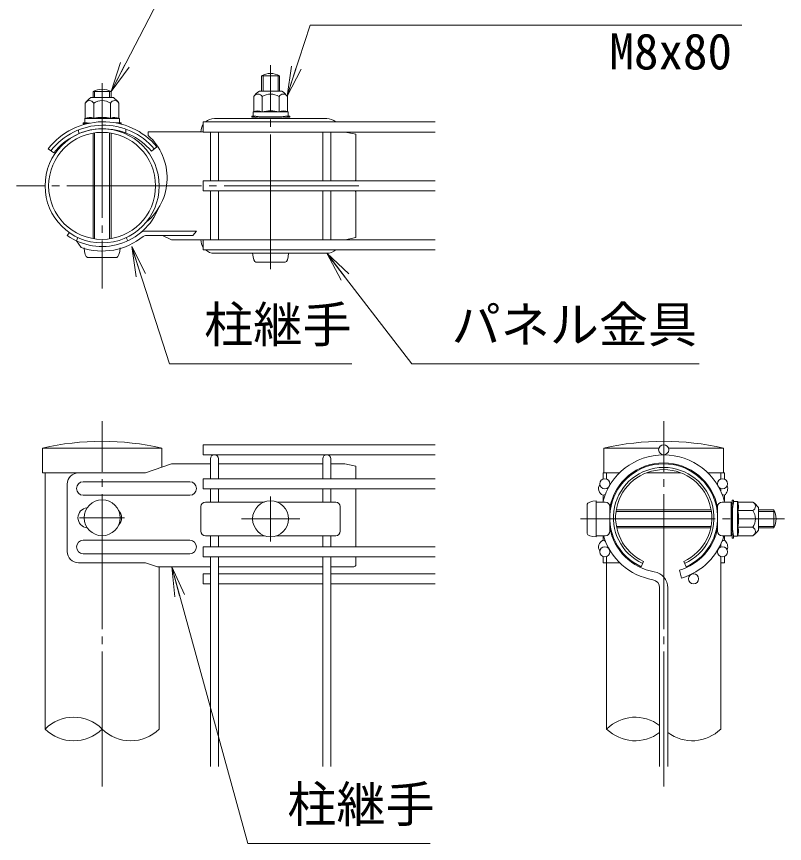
# Model space of a CAD drawing. Units: millimetres, scale not verified. Extents: x -4200 to 4200, y -2970 to 2970.
# Drawn here: x 975 to 2001, y 613 to 1716 of the extents above; entities that cross this region are included whole.
import ezdxf
from ezdxf.enums import TextEntityAlignment as Align

# ---------------------------------------------------------------- set-up
doc = ezdxf.new("R2010")
doc.units = ezdxf.units.MM
doc.header["$LTSCALE"] = 10
doc.linetypes.add('LONG_CHAIN', pattern=[21, 18, -1, 1, -1])
for name, color, linetype, lineweight in [('0-2_D-STR-DIM', 7, 'Continuous', 9), ('0-3_0', 7, 'Continuous', 9), ('0-7_D-STR1', 1, 'Continuous', 9), ('0-9_D-BMK', 2, 'LONG_CHAIN', 9), ('0-A_D-STR2', 7, 'Continuous', 9), ('0-B_D-STR3', 3, 'Continuous', 9), ('0-D_D-STR-TXT', 7, 'Continuous', 9)]:
    doc.layers.add(name, color=color, linetype=linetype, lineweight=lineweight)
doc.styles.add('ＭＳ ゴシック', font='')
doc.styles.get('ＭＳ ゴシック').set_extended_font_data('MS Gothic')

# ---------------------------------------------------------------- blocks, each defined once
blk = doc.blocks.new('_Open')
at = {"layer": '0-3_0'}
blk.add_line((-10, 1.667), (0, 0), dxfattribs=at)
blk.add_lwpolyline([(-10, -1.667), (0, 0), (-10, 0)], dxfattribs=at)

msp = doc.modelspace()

# ---------------------------------------------------------------- linework, layer by layer
at = {"layer": '0-2_D-STR-DIM'}
for centre, start, end in [((1051.22, 727.02), 45.18146, 134.81854), ((1801.22, 727.02), 52.7739, 134.81854), ((1051.22, 803.7), 225.18146, 314.81854), ((1127.42, 803.7), 225.18146, 314.81854), ((1801.22, 803.7), 225.18146, 307.2261), ((1877.42, 803.7), 232.7739, 314.81854)]:
    msp.add_arc(centre, 54.05, start, end, dxfattribs=at)
at = {"layer": '0-7_D-STR1'}
for p, q in [((1169.12, 1140.36), (1009.52, 1140.36)), ((1009.52, 1140.36), (1009.52, 1107.36)), ((1169.12, 1114.88), (1169.12, 1140.36)), ((1832.96, 1140.36), (1759.52, 1140.36)), ((1759.52, 1140.36), (1759.52, 1107.36)), ((1919.12, 1140.36), (1845.69, 1140.36)), ((1919.12, 1107.36), (1919.12, 1140.36)), ((1147.39, 1107.36), (1009.52, 1107.36)), ((1013.12, 1107.36), (1013.12, 765.36)), ((1780.53, 1107.36), (1759.52, 1107.36)), ((1763.12, 1107.36), (1763.12, 1099.05)), ((1799.52, 1107.36), (1797.39, 1107.36)), ((1862.16, 1107.36), (1816.48, 1107.36)), ((1881.25, 1107.36), (1879.12, 1107.36)), ((1919.12, 1107.36), (1898.11, 1107.36)), ((1915.52, 1099.05), (1915.52, 1107.36)), ((1915.52, 1082.71), (1915.52, 1086.43)), ((1915.52, 1008.3), (1915.52, 1012.01)), ((1763.12, 995.68), (1763.12, 765.36)), ((1915.52, 765.36), (1915.52, 995.68)), ((1165.52, 765.36), (1165.52, 981.91))]:
    msp.add_line(p, q, dxfattribs=at)
for radius in [76.2, 71.4]:
    msp.add_circle((1089.32, 1490.36), radius, dxfattribs=at)
for centre in [(1089.32, 791.08), (1839.32, 791.08)]:
    msp.add_arc(centre, 358.28, 77.13052, 102.86948, dxfattribs=at)
at = {"layer": '0-9_D-BMK'}
for p, q in [((1314.32, 1379.04), (1314.32, 1651.66)), ((1089.32, 1627.52), (1089.32, 1353.2)), ((1432.22, 1490.36), (975.02, 1490.36)), ((1089.32, 688.68), (1089.32, 1176.36)), ((1839.32, 688.68), (1839.32, 1176.36)), ((1314.32, 1075.84), (1314.32, 1015.84)), ((1059.32, 1047.36), (1119.32, 1047.36)), ((1275.32, 1045.84), (1353.32, 1045.84)), ((1728, 1045.84), (2000.62, 1045.84))]:
    msp.add_line(p, q, dxfattribs=at)
at = {"layer": '0-A_D-STR2'}
for p, q in [((1533.92, 1575.71), (1224.32, 1575.71)), ((1224.32, 1575.71), (1224.32, 1562.21)), ((1533.92, 1562.21), (1224.32, 1562.21)), ((1233.92, 1497.11), (1233.92, 1562.21)), ((1244.72, 1497.11), (1244.72, 1562.21)), ((1383.92, 1497.11), (1383.92, 1562.21)), ((1394.72, 1497.11), (1394.72, 1562.21)), ((1533.92, 1483.61), (1224.32, 1483.61)), ((1233.92, 1418.51), (1233.92, 1483.61)), ((1244.72, 1418.51), (1244.72, 1483.61)), ((1383.92, 1418.51), (1383.92, 1483.61)), ((1394.72, 1418.51), (1394.72, 1483.61)), ((1533.92, 1418.51), (1224.32, 1418.51)), ((1224.32, 1418.51), (1224.32, 1405.01)), ((1533.92, 1405.01), (1224.32, 1405.01)), ((1533.92, 1144.86), (1224.32, 1144.86)), ((1224.32, 1144.86), (1224.32, 1131.36)), ((1533.92, 1131.36), (1224.32, 1131.36)), ((1233.92, 1099.49), (1233.92, 1125.96)), ((1244.72, 1099.49), (1244.72, 1125.96)), ((1383.92, 1099.49), (1383.92, 1125.96)), ((1394.72, 1099.49), (1394.72, 1125.96)), ((1533.92, 1099.49), (1224.32, 1099.49)), ((1224.32, 1099.49), (1224.32, 1085.99)), ((1533.92, 1085.99), (1224.32, 1085.99)), ((1233.92, 1068.34), (1233.92, 1085.99)), ((1244.72, 1068.34), (1244.72, 1085.99)), ((1383.92, 1068.34), (1383.92, 1085.99)), ((1394.72, 1068.34), (1394.72, 1085.99)), ((1233.92, 1008.74), (1233.92, 1023.34)), ((1244.72, 1008.74), (1244.72, 1023.34)), ((1383.92, 1008.74), (1383.92, 1023.34)), ((1394.72, 1008.74), (1394.72, 1023.34)), ((1533.92, 1008.74), (1224.32, 1008.74)), ((1224.32, 1008.74), (1224.32, 995.24)), ((1533.92, 995.24), (1224.32, 995.24)), ((1233.92, 715.36), (1233.92, 995.24)), ((1244.72, 715.36), (1244.72, 995.24)), ((1383.92, 715.36), (1383.92, 995.24)), ((1394.72, 715.36), (1394.72, 995.24)), ((1233.92, 972.63), (1224.32, 972.63)), ((1224.32, 972.63), (1224.32, 959.13)), ((1383.92, 972.63), (1244.72, 972.63)), ((1533.92, 972.63), (1394.72, 972.63)), ((1860.24, 977.22), (1863.32, 966.87)), ((1233.92, 959.13), (1224.32, 959.13)), ((1383.92, 959.13), (1244.72, 959.13)), ((1533.92, 959.13), (1394.72, 959.13)), ((1833.92, 715.36), (1833.92, 953.96)), ((1844.72, 715.36), (1844.72, 953.96))]:
    msp.add_line(p, q, dxfattribs=at)
msp.add_lwpolyline([(1533.92, 1497.11), (1224.32, 1497.11), (1224.32, 1483.61)], dxfattribs=at)
for centre in [(1839.32, 1138.11), (1760.73, 1092.74), (1917.91, 1092.74), (1760.73, 1001.99), (1917.91, 1001.99), (1879.27, 965.88)]:
    msp.add_circle(centre, 6.75, dxfattribs=at)
for centre, radius, start, end in [((1239.32, 1125.96), 5.4, 0, 180), ((1389.32, 1125.96), 5.4, 0, 180), ((1839.32, 1047.36), 84, 14.4591, 165.5409), ((1839.32, 1047.36), 73.2, 10.38886, 169.61114), ((1839.32, 1047.36), 73.2, 190.38886, 260.16066), ((1839.32, 1047.36), 73.2, 286.60421, 349.61114), ((1839.32, 1047.36), 84, 196.62015, 260.16066), ((1839.32, 1047.36), 84, 286.60421, 343.37985), ((1823.12, 953.96), 21.6, 0, 80.16066), ((1823.12, 953.96), 10.8, 0, 80.16066)]:
    msp.add_arc(centre, radius, start, end, dxfattribs=at)
at = {"layer": '0-B_D-STR3'}
for p, q in [((1302.32, 1616.96), (1302.32, 1637.36)), ((1302.32, 1637.36), (1326.32, 1637.36)), ((1304.35, 1616.96), (1304.35, 1637.36)), ((1324.29, 1616.96), (1324.29, 1637.36)), ((1326.32, 1616.96), (1326.32, 1637.36)), ((1077.32, 1608.27), (1077.32, 1616.36)), ((1077.32, 1616.36), (1101.32, 1616.36)), ((1079.35, 1608.27), (1079.35, 1616.36)), ((1099.29, 1608.27), (1099.29, 1616.36)), ((1101.32, 1608.27), (1101.32, 1616.36)), ((1299.32, 1616.96), (1329.32, 1616.96)), ((1066.8, 1600.75), (1066.8, 1580.66)), ((1074.32, 1608.27), (1104.32, 1608.27)), ((1078.06, 1600.75), (1078.06, 1580.36)), ((1100.58, 1600.75), (1100.58, 1580.36)), ((1111.83, 1600.75), (1111.83, 1580.66)), ((1291.8, 1609.45), (1291.8, 1589.36)), ((1303.06, 1609.45), (1303.06, 1589.06)), ((1325.58, 1609.45), (1325.58, 1589.06)), ((1336.83, 1609.45), (1336.83, 1589.36)), ((1066.07, 1580.24), (1066.07, 1575.23)), ((1089.32, 1580.36), (1066.14, 1580.36)), ((1066.8, 1580.66), (1066.29, 1580.53)), ((1089.32, 1580.36), (1112.49, 1580.36)), ((1112.57, 1580.17), (1112.57, 1575.23)), ((1239.32, 1580.36), (1389.32, 1580.36)), ((1289.16, 1583.4), (1293.48, 1583.4)), ((1289.16, 1581.9), (1289.16, 1583.4)), ((1289.16, 1581.9), (1293.48, 1581.9)), ((1291.09, 1588.93), (1291.09, 1583.93)), ((1314.34, 1589.06), (1291.16, 1589.06)), ((1291.82, 1589.36), (1291.31, 1589.22)), ((1300.84, 1582.46), (1291.35, 1583.63)), ((1293.48, 1581.9), (1298.78, 1580.36)), ((1298.78, 1580.36), (1329.86, 1580.36)), ((1300.84, 1582.46), (1327.84, 1582.46)), ((1302.17, 1581.86), (1302.17, 1582.46)), ((1302.17, 1582.46), (1326.47, 1582.46)), ((1314.34, 1589.06), (1337.51, 1589.06)), ((1326.47, 1581.86), (1326.47, 1582.46)), ((1327.84, 1582.46), (1337.32, 1583.63)), ((1329.86, 1581.86), (1335.84, 1583.4)), ((1335.84, 1581.9), (1329.86, 1580.36)), ((1335.84, 1583.4), (1340.16, 1583.4)), ((1337.59, 1588.86), (1337.59, 1583.93)), ((1063.82, 1574.67), (1067.74, 1574.67)), ((1063.82, 1573.17), (1063.82, 1574.67)), ((1063.82, 1573.17), (1067.74, 1573.17)), ((1072.93, 1574.12), (1066.33, 1574.93)), ((1068.52, 1574.57), (1071.08, 1573.74)), ((1107.68, 1574.36), (1112.3, 1574.93)), ((1110.12, 1574.57), (1108.83, 1574.15)), ((1110.89, 1574.67), (1114.82, 1574.67)), ((1057.92, 1565.01), (1058.07, 1559.88)), ((1077.32, 1419.98), (1077.32, 1560.75)), ((1079.35, 1419.66), (1079.35, 1561.06)), ((1099.29, 1419.66), (1099.29, 1561.06)), ((1101.32, 1419.98), (1101.32, 1560.75)), ((1120.91, 1566.17), (1121.07, 1560.99)), ((1224.32, 1562.36), (1150.98, 1562.36)), ((1150.98, 1557.56), (1150.98, 1562.36)), ((1428.32, 1559.36), (1414.07, 1562.21)), ((1428.32, 1499.36), (1428.32, 1559.36)), ((1017.35, 1539.93), (1024.72, 1534.26)), ((1155.25, 1536.62), (1162.32, 1542.66)), ((1428.32, 1421.36), (1428.32, 1481.36)), ((1045.61, 1427.94), (1042.86, 1424.01)), ((1215.32, 1430.06), (1147.39, 1430.06)), ((1210.28, 1424.06), (1147.39, 1424.06)), ((1182.05, 1418.36), (1169.83, 1424.06)), ((1215.32, 1430.06), (1210.28, 1424.06)), ((1057.11, 1421.3), (1055.09, 1416.95)), ((1061.37, 1407.97), (1055.09, 1416.95)), ((1121.52, 1421.3), (1123.55, 1416.95)), ((1224.32, 1418.36), (1182.05, 1418.36)), ((1414.07, 1418.51), (1428.32, 1421.36)), ((1069.82, 1394.96), (1108.82, 1394.96)), ((1389.32, 1400.36), (1239.32, 1400.36)), ((1294.82, 1388.36), (1333.82, 1388.36)), ((1182.05, 1119.36), (1147.39, 1107.36)), ((1233.92, 1119.36), (1182.05, 1119.36)), ((1383.92, 1119.36), (1244.72, 1119.36)), ((1413.32, 1119.36), (1394.72, 1119.36)), ((1413.32, 1119.36), (1428.32, 1116.36)), ((1428.32, 1116.36), (1428.32, 1099.49)), ((1147.39, 1107.36), (1057.86, 1107.36)), ((1780.53, 1107.36), (1758.32, 1107.36)), ((1758.32, 1099.04), (1758.32, 1107.36)), ((1799.52, 1107.36), (1797.39, 1107.36)), ((1915.52, 1107.36), (1920.32, 1107.36)), ((1920.32, 1099.04), (1920.32, 1107.36)), ((1206.32, 1095.36), (1064.09, 1095.36)), ((1042.86, 1092.36), (1042.86, 1002.36)), ((1428.32, 1085.99), (1428.32, 1008.74)), ((1206.32, 1077.36), (1064.09, 1077.36)), ((1758.32, 1069.61), (1758.32, 1077.36)), ((1758.32, 1071.36), (1758.32, 1069.61)), ((1920.32, 1069.61), (1920.32, 1077.36)), ((1930.86, 1071), (1930.86, 1066.68)), ((1930.86, 1071), (1932.36, 1071)), ((1932.36, 1071), (1932.36, 1066.68)), ((1221.32, 1062.34), (1221.32, 1029.34)), ((1227.32, 1068.34), (1305.97, 1068.34)), ((1322.67, 1068.34), (1401.32, 1068.34)), ((1407.32, 1062.34), (1407.32, 1029.34)), ((1737.32, 1065.4), (1737.32, 1026.27)), ((1749.32, 1021.84), (1749.32, 1069.84)), ((1749.32, 1068.34), (1761.32, 1068.34)), ((1767.32, 1029.34), (1767.32, 1062.34)), ((1911.32, 1062.34), (1911.32, 1029.34)), ((1917.32, 1068.34), (1929.32, 1068.34)), ((1929.32, 1068.34), (1929.32, 1023.34)), ((1930.86, 1066.68), (1929.32, 1061.38)), ((1929.32, 1061.38), (1929.32, 1030.3)), ((1931.42, 1059.32), (1932.59, 1068.8)), ((1937.89, 1069.07), (1932.88, 1069.07)), ((1938.02, 1045.82), (1938.02, 1068.99)), ((1938.32, 1068.33), (1938.18, 1068.84)), ((1958.4, 1068.35), (1938.32, 1068.35)), ((1965.92, 1060.84), (1965.92, 1030.84)), ((1767.32, 1057.84), (1768.09, 1057.84)), ((1767.32, 1055.81), (1767.82, 1055.81)), ((1775.68, 1055.81), (1902.96, 1055.81)), ((1775.98, 1057.84), (1902.66, 1057.84)), ((1910.56, 1057.84), (1911.32, 1057.84)), ((1910.82, 1055.81), (1911.32, 1055.81)), ((1930.82, 1057.99), (1931.42, 1057.99)), ((1931.42, 1059.32), (1931.42, 1032.32)), ((1931.42, 1057.99), (1931.42, 1033.69)), ((1958.4, 1057.1), (1938.02, 1057.1)), ((1965.92, 1057.84), (1986.32, 1057.84)), ((1965.92, 1055.81), (1986.32, 1055.81)), ((1986.32, 1057.84), (1986.32, 1033.84)), ((1938.02, 1045.82), (1938.02, 1022.64)), ((1767.32, 1035.87), (1768.24, 1035.87)), ((1767.38, 1033.84), (1768.6, 1033.84)), ((1776.16, 1035.87), (1902.48, 1035.87)), ((1776.56, 1033.84), (1902.08, 1033.84)), ((1910.04, 1033.84), (1911.26, 1033.84)), ((1910.4, 1035.87), (1911.32, 1035.87)), ((1930.86, 1024.32), (1929.32, 1030.3)), ((1930.82, 1033.69), (1931.42, 1033.69)), ((1930.82, 1030.3), (1932.36, 1024.32)), ((1931.42, 1032.32), (1932.59, 1022.83)), ((1958.4, 1034.58), (1938.02, 1034.58)), ((1965.92, 1035.87), (1986.32, 1035.87)), ((1965.92, 1033.84), (1986.32, 1033.84)), ((1206.32, 1017.36), (1064.09, 1017.36)), ((1227.32, 1023.34), (1305.97, 1023.34)), ((1322.67, 1023.34), (1401.32, 1023.34)), ((1749.32, 1023.34), (1761.32, 1023.34)), ((1758.32, 1017.36), (1758.32, 1023.34)), ((1917.32, 1023.34), (1929.32, 1023.34)), ((1920.32, 1017.36), (1920.32, 1023.34)), ((1932.36, 1024.32), (1932.36, 1020)), ((1937.82, 1022.57), (1932.88, 1022.57)), ((1958.4, 1023.32), (1938.32, 1023.32)), ((1206.32, 999.36), (1064.09, 999.36)), ((1428.32, 995.24), (1428.32, 984.91)), ((1758.32, 987.36), (1758.32, 995.68)), ((1920.32, 987.36), (1920.32, 995.68)), ((1147.39, 987.36), (1057.86, 987.36)), ((1163.14, 981.91), (1147.39, 987.36)), ((1780.53, 987.36), (1758.32, 987.36)), ((1799.52, 987.36), (1797.39, 987.36)), ((1809.32, 981.91), (1812.57, 989)), ((1869.32, 981.91), (1866.07, 989)), ((1915.52, 987.36), (1920.32, 987.36)), ((1163.14, 981.91), (1233.92, 981.91)), ((1244.72, 981.91), (1383.92, 981.91)), ((1394.72, 981.91), (1425.32, 981.91))]:
    msp.add_line(p, q, dxfattribs=at)
for points in [[(1293.48, 1583.4), (1298.78, 1581.86), (1329.86, 1581.86)], [(1335.84, 1581.9), (1340.16, 1581.9), (1340.16, 1583.4)], [(1113.27, 1573.17), (1114.82, 1573.17), (1114.82, 1574.67)], [(1932.36, 1066.68), (1930.82, 1061.38), (1930.82, 1030.3)], [(1930.86, 1024.32), (1930.86, 1020), (1932.36, 1020)]]:
    msp.add_lwpolyline(points, dxfattribs=at)
for centre in [(1089.32, 1047.36), (1314.32, 1045.84)]:
    msp.add_circle(centre, 24, dxfattribs=at)
for centre, radius, start, end in [((1314.32, 1614.86), 25.5, 61.92751, 118.07249), ((1089.32, 1593.86), 25.5, 61.92751, 118.07249), ((1312.08, 1596.64), 24, 122.13463, 147.68315), ((1297.43, 1606.4), 6.4, 28.45309, 151.54691), ((1314.32, 1592.17), 20.62, 90, 123.09348), ((1314.32, 1592.17), 20.62, 56.90652, 90), ((1331.2, 1606.4), 6.4, 28.45309, 151.54691), ((1316.55, 1596.64), 24, 32.31685, 57.86537), ((1087.08, 1587.94), 24, 122.13463, 147.68315), ((1072.43, 1597.7), 6.4, 28.45309, 151.54691), ((1089.32, 1583.48), 20.62, 90, 123.09348), ((1089.32, 1583.48), 20.62, 56.90652, 90), ((1106.2, 1597.7), 6.4, 28.45309, 151.54691), ((1091.55, 1587.94), 24, 32.31685, 57.86537), ((1297.45, 1574.41), 15.97, 69.37322, 112.7756), ((1314.34, 1526.79), 63.57, 90, 100.20031), ((1314.34, 1526.79), 63.57, 79.79969, 90), ((1331.22, 1574.41), 15.97, 67.2244, 110.62678), ((1066.37, 1580.24), 0.3, 105, 180), ((1072.43, 1565.72), 15.97, 69.37322, 112.7756), ((1089.32, 1518.1), 63.57, 90, 100.20031), ((1089.32, 1518.1), 63.57, 79.79969, 90), ((1106.2, 1565.72), 15.97, 67.2244, 110.62678), ((1112.27, 1580.17), 0.3, 0, 67.2244), ((1239.32, 1562.36), 18, 90, 132.12642), ((1291.39, 1588.93), 0.3, 105, 180), ((1291.39, 1583.93), 0.3, 180, 263), ((1302.12, 1580.75), 1.71, 88.43845, 139.48837), ((1326.51, 1580.75), 1.71, 40.51348, 91.56339), ((1337.29, 1583.93), 0.3, 277, 0), ((1337.29, 1588.86), 0.3, 0, 67.2244), ((1389.32, 1562.36), 18, 47.87358, 90), ((1090.94, 1482.58), 93.3, 40.09045, 142.03013), ((1090.94, 1482.58), 88.8, 40.06988, 142.03013), ((1066.37, 1575.23), 0.3, 180, 263), ((1067.74, 1571.67), 3, 75.11181, 90), ((1067.74, 1570.17), 3, 78.162, 90), ((1110.89, 1571.67), 3, 90, 104.88819), ((1112.27, 1575.23), 0.3, 277, 0), ((1239.32, 1562.36), 18, 146.44269, 180), ((1090.94, 1482.58), 84, 40.0455, 142.03013), ((1099.99, 1500.94), 76.2, 309.08219, 48), ((1425.32, 1499.36), 3, 311.40962, 0), ((1425.32, 1481.36), 3, 0, 48.59038), ((1089.32, 1490.36), 81, 235, 338.49272), ((1147.39, 1419.26), 10.8, 90, 129.23939), ((1147.39, 1419.26), 4.8, 90, 129.23939), ((1089.32, 1490.36), 87, 251.26406, 309.23939), ((1239.32, 1418.36), 18, 180, 213.55731), ((1239.32, 1418.36), 18, 227.87358, 270), ((1389.32, 1418.36), 18, 270, 312.12642), ((1839.32, 1047.36), 72, 294.62432, 245.37568), ((1057.86, 1092.36), 15, 90, 180), ((1839.32, 1047.36), 67.2, 294.62432, 245.37568), ((1839.32, 1047.36), 64.2, 294.62432, 245.37568), ((1064.09, 1086.36), 9, 90, 270), ((1206.32, 1086.36), 9, 270, 90), ((1762.07, 1086.36), 9.75, 145.52206, 247.38014), ((1756.78, 1086.36), 9.13, 9.9641, 11.59585), ((1913.57, 1086.36), 11.25, 306.8699, 19.79379), ((1756.78, 1086.36), 9.13, 279.7159, 299.45512), ((1921.86, 1086.36), 9.13, 240.54488, 260.2841), ((1070.61, 1047.36), 13.5, 94.99037, 265.00963), ((1227.32, 1062.34), 6, 90, 180), ((1401.32, 1062.34), 6, 0, 90), ((1761.32, 1062.34), 6, 0, 90), ((1917.32, 1062.34), 6, 90, 180), ((1932.88, 1068.77), 0.3, 90, 173), ((1937.89, 1068.77), 0.3, 15, 90), ((1923.37, 1062.7), 15.97, 339.37322, 22.7756), ((1955.35, 1062.72), 6.4, 298.45309, 61.54691), ((1945.6, 1048.07), 24, 32.13463, 57.68315), ((1101.88, 1047.36), 13.5, 314.07965, 45.92035), ((1929.71, 1058.03), 1.71, 358.43845, 49.48837), ((1875.75, 1045.82), 63.57, 0, 10.20031), ((1941.13, 1045.84), 20.62, 0, 33.09348), ((1963.82, 1045.84), 25.5, 331.92751, 28.07249), ((1875.75, 1045.82), 63.57, 349.79969, 0), ((1941.13, 1045.84), 20.62, 326.90652, 0), ((1227.32, 1029.34), 6, 180, 270), ((1401.32, 1029.34), 6, 270, 0), ((1761.32, 1029.34), 6, 270, 0), ((1917.32, 1029.34), 6, 180, 270), ((1929.71, 1033.64), 1.71, 310.51348, 1.56339), ((1923.37, 1028.93), 15.97, 337.2244, 20.62678), ((1955.35, 1028.95), 6.4, 298.45309, 61.54691), ((1945.6, 1043.6), 24, 302.31685, 327.86537), ((1064.09, 1008.36), 9, 90, 270), ((1206.32, 1008.36), 9, 270, 90), ((1762.07, 1008.36), 9.75, 112.61986, 214.47794), ((1756.78, 1008.36), 9.13, 60.54488, 80.2841), ((1921.86, 1008.36), 9.13, 99.7159, 119.45512), ((1913.57, 1008.36), 11.25, 340.20621, 53.1301), ((1932.88, 1022.87), 0.3, 187, 270), ((1937.82, 1022.87), 0.3, 270, 337.2244), ((1756.78, 1008.36), 9.13, 348.40415, 350.0359), ((1921.86, 1008.36), 9.13, 189.9641, 191.59585), ((1057.86, 1002.36), 15, 180, 270), ((1425.32, 984.91), 3, 270, 0)]:
    msp.add_arc(centre, radius, start, end, dxfattribs=at)
for centre, major_axis, start_param, end_param in [((1069.82, 1409.36), (0, 14.4), 1.677679, 3.1415927), ((1108.82, 1409.36), (0, 14.4), 3.1415927, 4.6055063), ((1294.82, 1402.76), (0, 14.4), 1.7382444, 3.1415927), ((1333.82, 1402.76), (0, 14.4), 3.1415927, 4.5449409), ((1751.72, 1065.4), (14.4, 0), 1.7382444, 3.1415927), ((1751.72, 1026.27), (14.4, 0), 3.1415927, 4.5449409)]:
    msp.add_ellipse(centre, major_axis=major_axis, ratio=0.3125, start_param=start_param, end_param=end_param, dxfattribs=at)
at = {"layer": '0-D_D-STR-TXT'}
for points in [[(1740.82, 1893.13), (1244.72, 1893.13), (1102.24, 1618.14)], [(1943.76, 1704.9), (1367.05, 1704.9), (1336.96, 1612.12)], [(1422.67, 1252.92), (1179.11, 1252.92), (1129.46, 1407.34)], [(1886.9, 1252.92), (1503.05, 1252.92), (1390.54, 1398.78)], [(1527.28, 612.58), (1283.71, 612.58), (1182.76, 979.98)]]:
    msp.add_lwpolyline(points, dxfattribs=at)

# ---------------------------------------------------------------- block references
at = {"layer": '0-D_D-STR-TXT', "xscale": 4, "yscale": 4}
for p, rotation in [((1101.32, 1616.36), 242.61059), ((1336.34, 1610.22), 252.02793), ((1128.85, 1409.24), 107.82107), ((1389.32, 1400.36), 127.64359), ((1182.23, 981.91), 105.36476)]:
    msp.add_blockref('_Open', p, dxfattribs=dict(at, rotation=rotation))

# ---------------------------------------------------------------- texts
at = {"layer": '0-D_D-STR-TXT', "style": 'ＭＳ ゴシック'}
for s, p in [('M8x80', (1766.95, 1631.35)), ('柱継手', (1225.63, 1266.77)), ('パネル金具', (1556, 1266.77)), ('柱継手', (1336.67, 626.44))]:
    msp.add_text(s, height=48.09, dxfattribs=at).set_placement(p, align=Align.BOTTOM_LEFT)

doc.saveas('drawing.dxf')
